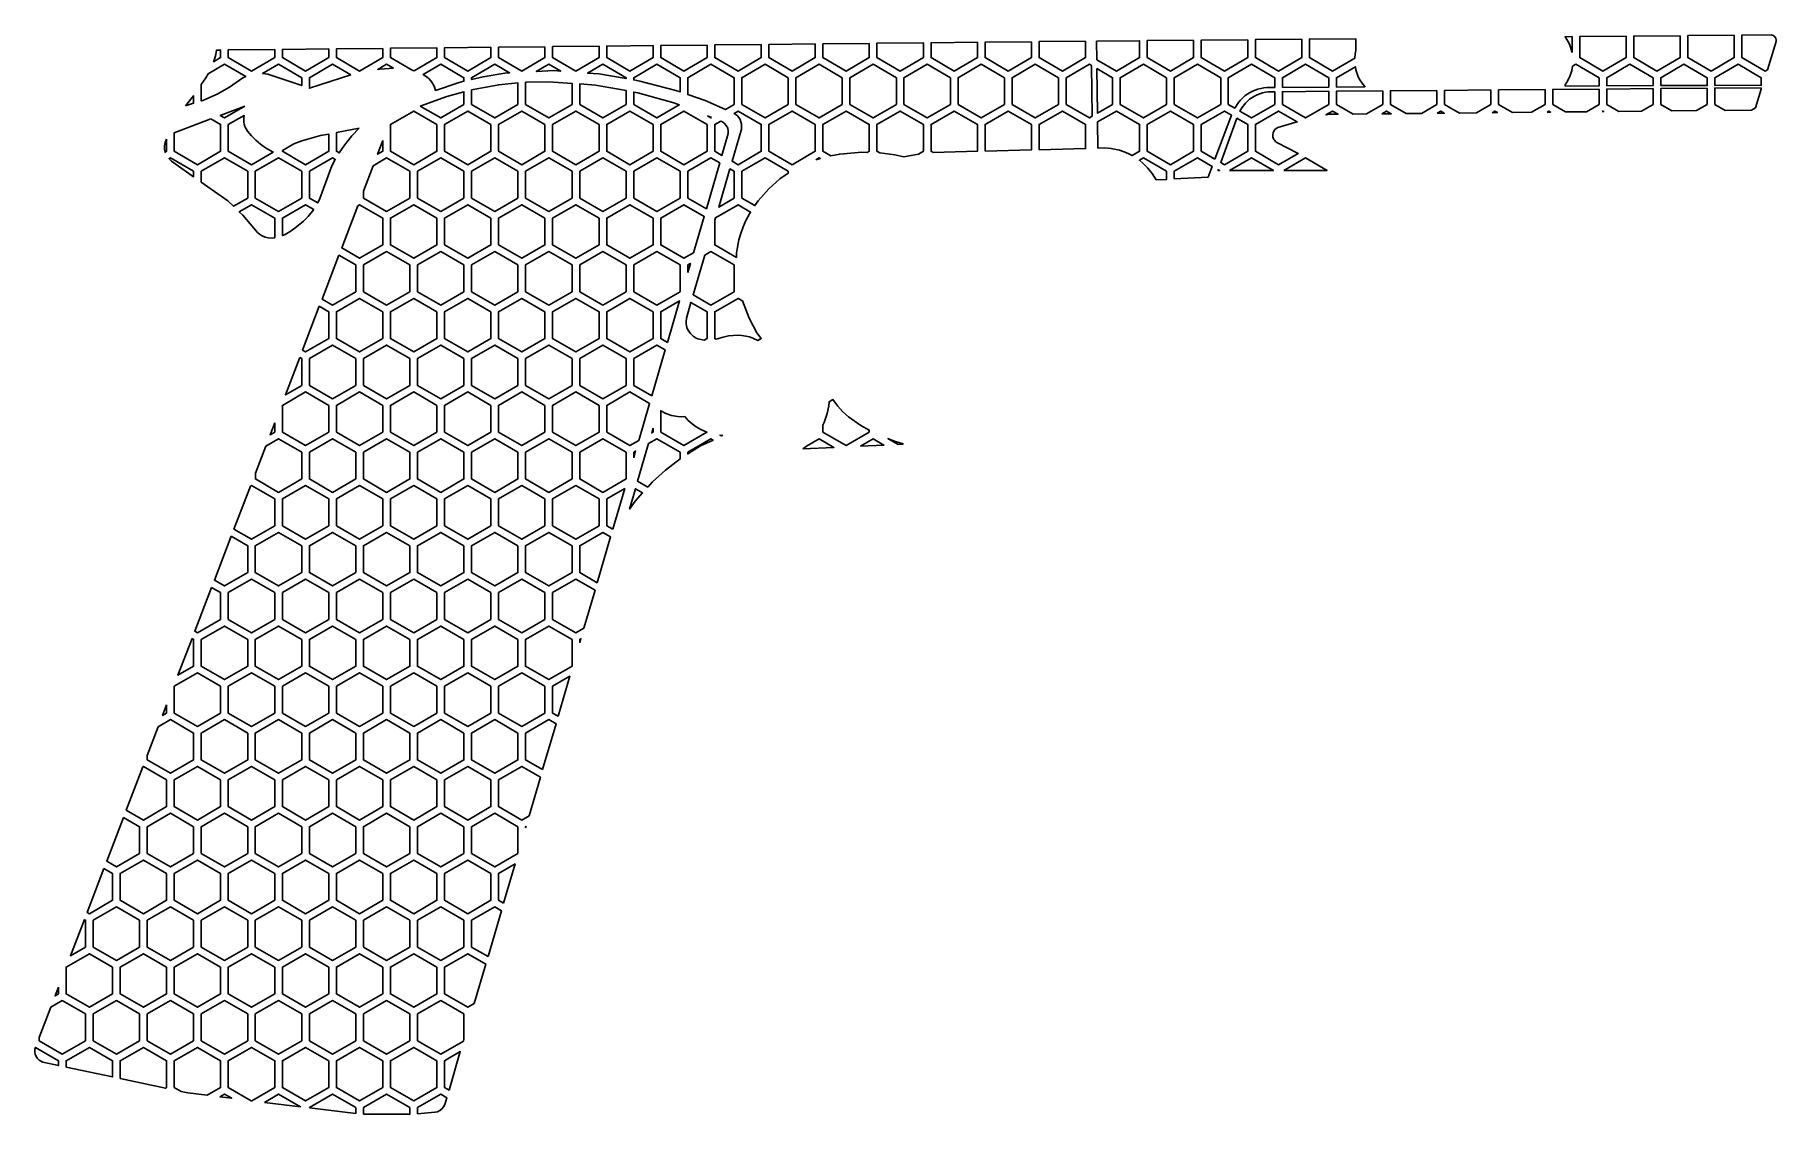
# Model space of a CAD drawing. Header units: millimetres. Extents: x 163 to 277, y -144 to -73.
import ezdxf

# ---------------------------------------------------------------- set-up
doc = ezdxf.new("R2010")
doc.units = ezdxf.units.MM

# ---------------------------------------------------------------- blocks, each defined once
blk = doc.blocks.new('HEX')
blk.add_lwpolyline([(1.516, 0.875), (0, 1.75), (-1.516, 0.875), (-1.516, -0.875), (0, -1.75), (1.516, -0.875)], close=True)

msp = doc.modelspace()

# ---------------------------------------------------------------- linework, layer by layer
for points in [[(228.529, -73.908), (228.529, -74.948), (227.014, -75.823), (225.498, -74.948), (225.498, -73.939), (228.529, -73.908)], [(232.06, -73.871), (232.06, -74.948), (230.545, -75.823), (229.029, -74.948), (229.029, -73.902), (232.06, -73.871)], [(232.777, -73.869), (235.592, -73.842), (235.592, -74.948), (234.076, -75.823), (232.793, -75.082), (232.777, -73.869)], [(239.123, -73.809), (239.123, -74.948), (237.607, -75.823), (236.092, -74.948), (236.092, -73.838), (239.123, -73.809)], [(242.654, -73.776), (242.654, -74.948), (241.138, -75.823), (239.623, -74.948), (239.623, -73.804), (242.654, -73.776)], [(246.185, -73.743), (246.185, -74.948), (244.669, -75.823), (243.154, -74.948), (243.154, -73.771), (246.185, -73.743)], [(249.712, -74.482), (249.675, -74.689), (249.651, -74.986), (248.2, -75.823), (246.685, -74.948), (246.685, -73.738), (249.716, -73.71), (249.712, -74.482)], [(263.84, -74.621), (263.696, -74.127), (263.609, -73.936), (263.387, -73.581), (263.84, -73.577), (263.84, -74.621)], [(267.371, -73.544), (267.371, -74.948), (265.856, -75.823), (264.34, -74.948), (264.34, -73.572), (267.371, -73.544)], [(270.902, -73.512), (270.902, -74.948), (269.387, -75.823), (267.871, -74.948), (267.871, -73.54), (270.902, -73.512)], [(274.433, -73.479), (274.433, -74.948), (272.918, -75.823), (271.402, -74.948), (271.402, -73.507), (274.433, -73.479)], [(276.974, -73.494), (277.074, -73.569), (277.143, -73.673), (277.175, -73.795), (277.171, -73.883), (276.6, -75.736), (276.449, -75.823), (274.933, -74.948), (274.933, -73.475), (276.849, -73.457), (276.974, -73.494)], [(175.17, -75.046), (175.252, -74.745), (175.299, -74.456), (175.563, -74.453), (175.563, -74.948), (175.102, -75.214), (175.17, -75.046)], [(179.094, -74.416), (179.094, -74.948), (177.579, -75.823), (176.063, -74.948), (176.063, -74.448), (179.094, -74.416)], [(182.625, -74.38), (182.625, -74.948), (181.11, -75.823), (179.594, -74.948), (179.594, -74.411), (182.625, -74.38)], [(186.156, -74.344), (186.156, -74.948), (184.641, -75.823), (183.125, -74.948), (183.125, -74.375), (186.156, -74.344)], [(188.07, -75.764), (186.656, -74.948), (186.656, -74.339), (189.687, -74.307), (189.687, -74.948), (188.21, -75.801), (188.07, -75.764)], [(193.218, -74.271), (193.218, -74.948), (191.703, -75.823), (190.187, -74.948), (190.187, -74.302), (193.218, -74.271)], [(196.75, -74.235), (196.75, -74.948), (195.234, -75.823), (193.718, -74.948), (193.718, -74.266), (196.75, -74.235)], [(200.281, -74.198), (200.281, -74.948), (198.765, -75.823), (197.25, -74.948), (197.25, -74.23), (200.281, -74.198)], [(203.812, -74.162), (203.812, -74.948), (202.296, -75.823), (200.781, -74.948), (200.781, -74.193), (203.812, -74.162)], [(207.343, -74.126), (207.343, -74.948), (205.827, -75.823), (204.312, -74.948), (204.312, -74.157), (207.343, -74.126)], [(210.874, -74.089), (210.874, -74.948), (209.358, -75.823), (207.843, -74.948), (207.843, -74.12), (210.874, -74.089)], [(214.405, -74.053), (214.405, -74.948), (212.889, -75.823), (211.374, -74.948), (211.374, -74.084), (214.405, -74.053)], [(217.936, -74.017), (217.936, -74.948), (216.421, -75.823), (214.905, -74.948), (214.905, -74.048), (217.936, -74.017)], [(221.467, -73.98), (221.467, -74.948), (219.952, -75.823), (218.436, -74.948), (218.436, -74.011), (221.467, -73.98)], [(224.998, -73.944), (224.998, -74.948), (223.483, -75.823), (221.967, -74.948), (221.967, -73.975), (224.998, -73.944)], [(177.016, -76.273), (176.135, -76.87), (175.343, -77.323), (174.39, -77.745), (174.297, -77.774), (174.297, -76.709), (174.593, -76.27), (174.737, -76.002), (175.813, -75.381), (177.202, -76.183), (177.016, -76.273)], [(178.65, -76.025), (178.305, -75.981), (179.344, -75.381), (180.86, -76.256), (180.86, -76.775), (178.65, -76.025)], [(184.058, -76.064), (181.36, -76.942), (181.36, -76.256), (182.875, -75.381), (184.058, -76.064)], [(186.853, -75.639), (185.984, -75.69), (185.83, -75.714), (186.406, -75.381), (186.853, -75.639)], [(191.149, -76.565), (189.6, -77.083), (189.517, -76.811), (189.361, -76.541), (189.189, -76.342), (189.079, -76.242), (188.791, -76.043), (189.937, -75.381), (191.453, -76.256), (191.453, -76.492), (191.149, -76.565)], [(194.268, -75.947), (192.709, -76.191), (191.953, -76.372), (191.953, -76.256), (193.468, -75.381), (194.434, -75.939), (194.268, -75.947)], [(197.336, -75.796), (196.182, -75.853), (197, -75.381), (197.774, -75.828), (197.336, -75.796)], [(200.26, -76.008), (199.536, -75.955), (200.531, -75.381), (202.046, -76.256), (202.046, -76.318), (200.26, -76.008)], [(205.295, -77.091), (202.944, -76.475), (202.546, -76.405), (202.546, -76.256), (204.062, -75.381), (205.577, -76.256), (205.577, -77.187), (205.295, -77.091)], [(207.219, -77.75), (206.077, -77.359), (206.077, -76.256), (207.593, -75.381), (209.108, -76.256), (209.108, -78.006), (208.535, -78.337), (207.219, -77.75)], [(232.499, -78.772), (232.31, -78.881), (230.795, -78.006), (230.795, -76.256), (232.31, -75.381), (232.443, -75.457), (232.499, -78.772)], [(232.801, -75.664), (233.826, -76.256), (233.826, -78.006), (232.841, -78.574), (232.801, -75.664)], [(243.898, -76.896), (243.699, -76.918), (243.316, -77.003), (242.957, -77.143), (242.625, -77.335), (242.47, -77.45), (242.184, -77.72), (242.054, -77.874), (241.806, -78.247), (241.388, -78.006), (241.388, -76.256), (242.904, -75.381), (244.419, -76.256), (244.419, -76.894), (243.898, -76.896)], [(244.919, -76.891), (244.919, -76.256), (246.435, -75.381), (247.95, -76.256), (247.95, -76.874), (244.919, -76.891)], [(249.723, -75.737), (249.852, -76.135), (249.94, -76.324), (250.164, -76.675), (250.299, -76.834), (250.299, -76.861), (248.45, -76.871), (248.45, -76.256), (249.685, -75.543), (249.723, -75.737)], [(263.387, -76.803), (263.387, -76.732), (263.506, -76.56), (263.696, -76.188), (263.822, -75.787), (263.87, -75.508), (264.09, -75.381), (265.606, -76.256), (265.606, -76.793), (263.387, -76.803)], [(266.106, -76.791), (266.106, -76.256), (267.621, -75.381), (269.137, -76.256), (269.137, -76.778), (266.106, -76.791)], [(269.637, -76.776), (269.637, -76.256), (271.152, -75.381), (272.668, -76.256), (272.668, -76.762), (269.637, -76.776)], [(273.168, -76.76), (273.168, -76.256), (274.683, -75.381), (276.199, -76.256), (276.199, -76.747), (273.168, -76.76)], [(188.604, -78.111), (190.33, -77.477), (191.453, -77.177), (191.453, -78.006), (189.937, -78.881), (188.604, -78.111)], [(191.953, -77.043), (193.725, -76.721), (194.984, -76.598), (194.984, -78.006), (193.468, -78.881), (191.953, -78.006), (191.953, -77.043)], [(197, -76.521), (198.515, -76.629), (198.515, -78.006), (197, -78.881), (195.484, -78.006), (195.484, -76.557), (197, -76.521)], [(200.06, -76.74), (202.046, -77.104), (202.046, -78.006), (200.531, -78.881), (199.015, -78.006), (199.015, -76.665), (200.06, -76.74)], [(202.811, -77.244), (205.159, -77.896), (205.523, -78.037), (204.062, -78.881), (202.546, -78.006), (202.546, -77.196), (202.811, -77.244)], [(242.263, -78.23), (242.501, -77.926), (242.779, -77.667), (243.092, -77.459), (243.262, -77.374), (243.626, -77.248), (243.82, -77.207), (244.021, -77.181), (244.419, -77.178), (244.419, -78.006), (242.904, -78.881), (242.138, -78.439), (242.263, -78.23)], [(247.95, -77.148), (247.95, -78.006), (246.435, -78.881), (244.919, -78.006), (244.919, -77.174), (247.95, -77.148)], [(251.481, -77.119), (251.481, -78.006), (250.407, -78.626), (249.539, -78.635), (248.45, -78.006), (248.45, -77.144), (251.481, -77.119)], [(255.012, -77.09), (255.012, -78.006), (254.001, -78.59), (253.01, -78.6), (251.981, -78.006), (251.981, -77.115), (255.012, -77.09)], [(258.544, -77.06), (258.544, -78.006), (257.595, -78.554), (256.481, -78.565), (255.512, -78.006), (255.512, -77.085), (258.544, -77.06)], [(262.075, -77.031), (262.075, -78.006), (261.188, -78.518), (259.951, -78.53), (259.044, -78.006), (259.044, -77.056), (262.075, -77.031)], [(265.606, -77.001), (265.606, -78.006), (264.782, -78.481), (263.422, -78.495), (262.575, -78.006), (262.575, -77.027), (265.606, -77.001)], [(269.137, -76.972), (269.137, -78.006), (268.376, -78.445), (266.893, -78.46), (266.106, -78.006), (266.106, -76.997), (269.137, -76.972)], [(272.668, -76.942), (272.668, -78.006), (271.969, -78.409), (270.363, -78.425), (269.637, -78.006), (269.637, -76.968), (272.668, -76.942)], [(276.199, -76.913), (276.199, -77.016), (275.827, -78.221), (275.563, -78.373), (273.834, -78.39), (273.168, -78.006), (273.168, -76.938), (276.199, -76.913)], [(173.268, -78.092), (173.797, -77.433), (173.797, -77.928), (173.268, -78.092)], [(177.151, -78.109), (175.813, -78.881), (175.535, -78.72), (177.151, -78.109)], [(209.577, -79.614), (209.595, -79.45), (209.586, -79.29), (209.55, -79.134), (209.489, -78.987), (209.404, -78.852), (209.297, -78.732), (209.099, -78.588), (209.358, -78.439), (210.874, -79.314), (210.874, -81.064), (209.358, -81.939), (208.966, -81.713), (209.577, -79.614)], [(217.456, -81.127), (216.009, -81.243), (215.414, -81.358), (214.905, -81.064), (214.905, -79.314), (216.421, -78.439), (217.936, -79.314), (217.936, -81.064), (217.803, -81.141), (217.456, -81.127)], [(219.608, -81.302), (218.628, -81.175), (218.436, -81.064), (218.436, -79.314), (219.952, -78.439), (221.467, -79.314), (221.467, -81.064), (221.151, -81.246), (220.182, -81.426), (219.608, -81.302)], [(222.096, -81.138), (221.967, -81.064), (221.967, -79.314), (223.483, -78.439), (224.998, -79.314), (224.998, -81.064), (222.096, -81.138)], [(225.498, -81.052), (225.498, -79.314), (227.014, -78.439), (228.529, -79.314), (228.529, -80.976), (225.498, -81.052)], [(229.029, -80.963), (229.029, -79.314), (230.545, -78.439), (232.06, -79.314), (232.06, -80.886), (229.029, -80.963)], [(234.888, -81.228), (234.576, -81.098), (234.275, -81), (233.725, -80.883), (233.279, -80.843), (232.873, -80.854), (232.849, -79.147), (234.076, -78.439), (235.592, -79.314), (235.592, -81.064), (235.107, -81.344), (234.888, -81.228)], [(240.507, -81.574), (239.623, -81.064), (239.623, -79.314), (241.138, -78.439), (241.59, -78.7), (240.507, -81.574)], [(244.627, -79.51), (244.517, -79.57), (244.425, -79.652), (244.354, -79.752), (244.306, -79.866), (244.286, -79.991), (244.3, -80.144), (244.354, -80.284), (244.395, -80.347), (244.501, -80.455), (244.566, -80.497), (245.95, -81.199), (244.669, -81.939), (243.154, -81.064), (243.154, -79.314), (244.669, -78.439), (245.885, -79.141), (244.627, -79.51)], [(248.008, -78.65), (247.761, -78.693), (248.2, -78.439), (248.557, -78.645), (248.008, -78.65)], [(251.425, -78.616), (251.731, -78.439), (252.027, -78.61), (251.425, -78.616)], [(255.019, -78.58), (255.262, -78.439), (255.498, -78.575), (255.019, -78.58)], [(258.612, -78.543), (258.794, -78.439), (258.969, -78.54), (258.612, -78.543)], [(262.206, -78.507), (262.325, -78.439), (262.439, -78.505), (262.206, -78.507)], [(265.8, -78.471), (265.856, -78.439), (265.91, -78.47), (265.8, -78.471)], [(174.931, -78.949), (175.563, -79.314), (175.563, -81.064), (174.047, -81.939), (172.532, -81.064), (172.532, -79.858), (174.931, -78.949)], [(177.07, -78.88), (177.067, -79.165), (177.096, -79.303), (177.151, -79.446), (177.325, -79.745), (177.568, -80.047), (177.858, -80.338), (178.173, -80.606), (178.49, -80.838), (178.787, -81.018), (179, -81.118), (177.579, -81.939), (176.063, -81.064), (176.063, -79.314), (177.088, -78.722), (177.07, -78.88)], [(184.608, -79.561), (184.131, -80.05), (183.651, -80.657), (183.309, -81.17), (183.125, -81.064), (183.125, -79.843), (184.608, -79.561)], [(207.636, -78.856), (207.593, -78.881), (207.372, -78.753), (207.636, -78.856)], [(208.453, -79.217), (208.591, -79.37), (208.683, -79.553), (208.725, -79.754), (208.723, -79.894), (208.312, -81.335), (207.843, -81.064), (207.843, -79.314), (208.235, -79.087), (208.338, -79.135), (208.453, -79.217)], [(241.946, -78.905), (242.654, -79.314), (242.654, -81.064), (241.138, -81.939), (240.894, -81.798), (241.946, -78.905)], [(172.032, -80.272), (172.032, -81.064), (171.928, -81.124), (171.887, -80.943), (171.887, -80.698), (171.933, -80.49), (172.032, -80.272)], [(179.599, -81.017), (180.344, -80.585), (180.871, -80.373), (182.08, -80.041), (182.625, -79.938), (182.625, -81.064), (181.11, -81.939), (179.594, -81.064), (179.599, -81.017)], [(186.156, -80.361), (186.156, -81.064), (185.811, -81.263), (186.156, -80.361)], [(172.358, -81.708), (172.191, -81.549), (172.282, -81.497), (173.797, -82.372), (173.797, -82.723), (172.358, -81.708)], [(176.03, -84.297), (174.297, -83.075), (174.297, -82.372), (175.813, -81.497), (177.329, -82.372), (177.329, -84.122), (176.405, -84.655), (176.03, -84.297)], [(182.821, -82.016), (182.045, -84.154), (181.904, -84.436), (181.36, -84.122), (181.36, -82.372), (182.875, -81.497), (183.053, -81.599), (182.821, -82.016)], [(185.527, -82.005), (186.406, -81.497), (187.922, -82.372), (187.922, -84.122), (186.406, -84.997), (184.891, -84.122), (184.891, -83.665), (185.527, -82.005)], [(207.293, -84.824), (206.077, -84.122), (206.077, -82.372), (207.593, -81.497), (208.168, -81.829), (207.293, -84.824)], [(212.1, -82.87), (211.367, -83.516), (210.679, -84.297), (210.464, -84.616), (209.608, -84.122), (209.608, -82.372), (211.124, -81.497), (212.639, -82.372), (212.639, -82.5), (212.1, -82.87)], [(214.446, -81.618), (214.655, -81.497), (214.726, -81.538), (214.446, -81.618)], [(236.68, -82.937), (236.417, -82.52), (236.133, -82.162), (235.832, -81.858), (235.577, -81.65), (235.842, -81.497), (237.357, -82.372), (237.357, -82.901), (236.68, -82.937)], [(240.061, -82.757), (237.857, -82.875), (237.857, -82.372), (239.373, -81.497), (240.328, -82.049), (240.061, -82.757)], [(241.467, -82.326), (242.904, -81.497), (244.328, -82.319), (241.467, -82.326)], [(245.014, -82.317), (246.435, -81.497), (247.843, -82.31), (245.014, -82.317)], [(208.823, -82.207), (209.108, -82.372), (209.108, -84.122), (208.095, -84.707), (208.823, -82.207)], [(240.701, -82.328), (240.72, -82.275), (240.812, -82.328), (240.701, -82.328)], [(178.962, -86.733), (178.657, -86.724), (178.46, -86.676), (178.223, -86.563), (178.095, -86.473), (177.977, -86.369), (177.009, -85.231), (176.782, -85.015), (177.579, -84.555), (179.094, -85.43), (179.094, -86.714), (178.962, -86.733)], [(181.643, -84.863), (181.279, -85.32), (180.983, -85.624), (180.418, -86.093), (180.112, -86.297), (179.768, -86.49), (179.594, -86.569), (179.594, -85.43), (181.11, -84.555), (181.643, -84.863)], [(184.524, -84.622), (184.641, -84.555), (186.156, -85.43), (186.156, -87.18), (184.641, -88.055), (183.468, -87.378), (184.524, -84.622)], [(206.456, -87.692), (205.827, -88.055), (204.312, -87.18), (204.312, -85.43), (205.827, -84.555), (207.149, -85.318), (206.456, -87.692)], [(210.103, -85.152), (209.877, -85.58), (209.688, -86.007), (209.535, -86.433), (209.415, -86.857), (209.268, -87.691), (209.254, -87.995), (207.843, -87.18), (207.843, -85.575), (207.894, -85.401), (209.358, -84.555), (210.184, -85.032), (210.103, -85.152)], [(183.287, -87.851), (184.391, -88.488), (184.391, -90.238), (182.875, -91.113), (182.189, -90.717), (183.287, -87.851)], [(206.077, -88.989), (206.077, -88.488), (206.253, -88.386), (206.077, -88.989)], [(207.181, -87.851), (207.593, -87.613), (209.108, -88.488), (209.108, -90.238), (207.593, -91.113), (206.428, -90.44), (207.181, -87.851)], [(204.746, -93.547), (204.312, -93.296), (204.312, -91.546), (205.537, -90.839), (204.746, -93.547)], [(207.141, -93.412), (206.741, -93.32), (206.628, -93.27), (206.425, -93.14), (206.254, -92.975), (206.181, -92.882), (206.066, -92.677), (206.023, -92.566), (205.972, -92.335), (205.963, -92.215), (205.983, -91.971), (206.284, -90.935), (207.343, -91.546), (207.343, -93.296), (207.141, -93.412)], [(210.084, -91.96), (210.596, -92.916), (210.861, -93.303), (210.662, -93.418), (210.32, -93.267), (210.105, -93.196), (209.87, -93.139), (209.613, -93.099), (209.337, -93.08), (209.042, -93.088), (208.729, -93.125), (208.398, -93.198), (207.929, -93.346), (207.843, -93.296), (207.843, -91.546), (209.358, -90.671), (209.643, -90.836), (210.084, -91.96)], [(182.008, -91.19), (182.625, -91.546), (182.625, -93.296), (181.11, -94.171), (180.91, -94.056), (182.008, -91.19)], [(203.727, -97.036), (202.546, -96.354), (202.546, -94.604), (204.062, -93.729), (204.602, -94.041), (203.727, -97.036)], [(180.729, -94.528), (180.86, -94.604), (180.86, -96.354), (179.794, -96.969), (180.729, -94.528)], [(202.875, -99.953), (202.296, -100.287), (200.781, -99.412), (200.781, -97.662), (202.296, -96.787), (203.583, -97.53), (202.875, -99.953)], [(214.989, -98.778), (215.183, -98.202), (215.287, -97.689), (215.313, -97.426), (215.555, -97.287), (215.874, -97.715), (216.212, -98.075), (216.582, -98.404), (217.38, -98.972), (217.936, -99.281), (217.936, -99.412), (216.421, -100.287), (214.905, -99.412), (214.905, -98.957), (214.989, -98.778)], [(179.094, -98.795), (179.094, -99.412), (178.791, -99.587), (179.094, -98.795)], [(206.923, -99.248), (207.328, -99.421), (205.827, -100.287), (204.312, -99.412), (204.312, -98.009), (204.642, -98.198), (205.007, -98.327), (205.416, -98.395), (205.636, -98.404), (205.882, -98.39), (206.105, -98.641), (206.353, -98.87), (206.625, -99.073), (206.923, -99.248)], [(178.507, -100.328), (179.344, -99.845), (180.86, -100.72), (180.86, -102.47), (179.344, -103.345), (177.829, -102.47), (177.829, -102.099), (178.507, -100.328)], [(204.625, -101.885), (203.773, -102.66), (203.467, -103.002), (202.803, -102.618), (203.519, -100.159), (204.062, -99.845), (205.577, -100.72), (205.577, -101.158), (204.625, -101.885)], [(203.812, -99.152), (203.812, -99.412), (203.721, -99.465), (203.812, -99.152)], [(206.917, -100.313), (206.077, -100.834), (206.077, -100.72), (207.593, -99.845), (207.731, -99.925), (206.917, -100.313)], [(208.362, -99.624), (208.278, -99.663), (208.177, -99.605), (208.362, -99.624)], [(213.599, -100.498), (213.824, -100.325), (214.655, -99.845), (215.624, -100.404), (213.599, -100.498)], [(217.357, -100.324), (218.186, -99.845), (218.892, -100.253), (217.357, -100.324)], [(219.59, -100.008), (220.139, -100.179), (220.109, -100.196), (219.818, -100.21), (219.151, -99.825), (219.59, -100.008)], [(202.546, -101.08), (202.546, -100.72), (202.673, -100.647), (202.546, -101.08)], [(177.504, -102.946), (177.579, -102.903), (179.094, -103.778), (179.094, -105.528), (177.579, -106.403), (176.433, -105.742), (177.504, -102.946)], [(201.18, -105.758), (200.781, -105.528), (200.781, -103.778), (201.956, -103.099), (201.18, -105.758)], [(202.646, -103.92), (202.274, -104.435), (202.659, -103.112), (203.126, -103.382), (202.646, -103.92)], [(176.252, -106.214), (177.329, -106.836), (177.329, -108.586), (175.813, -109.461), (175.154, -109.08), (176.252, -106.214)], [(200.161, -109.248), (199.015, -108.586), (199.015, -106.836), (200.531, -105.961), (201.036, -106.253), (200.161, -109.248)], [(199.295, -112.213), (198.765, -112.519), (197.25, -111.644), (197.25, -109.894), (198.765, -109.019), (200.017, -109.742), (199.295, -112.213)], [(174.973, -109.553), (175.563, -109.894), (175.563, -111.644), (174.047, -112.519), (173.875, -112.419), (174.973, -109.553)], [(173.693, -112.892), (173.797, -112.952), (173.797, -114.702), (172.774, -115.293), (173.693, -112.892)], [(199.015, -113.171), (199.015, -112.952), (199.092, -112.908), (199.015, -113.171)], [(197.614, -117.97), (197.25, -117.76), (197.25, -116.01), (198.376, -115.36), (197.614, -117.97)], [(171.487, -118.652), (172.282, -118.193), (173.797, -119.068), (173.797, -120.818), (172.282, -121.693), (170.766, -120.818), (170.766, -120.532), (171.487, -118.652)], [(172.032, -117.229), (172.032, -117.76), (171.771, -117.911), (172.032, -117.229)], [(196.595, -121.459), (195.484, -120.818), (195.484, -119.068), (197, -118.193), (197.469, -118.464), (196.595, -121.459)], [(170.484, -121.27), (170.516, -121.251), (172.032, -122.126), (172.032, -123.876), (170.516, -124.751), (169.398, -124.105), (170.484, -121.27)], [(195.714, -124.474), (195.234, -124.751), (193.718, -123.876), (193.718, -122.126), (195.234, -121.251), (196.45, -121.953), (195.714, -124.474)], [(169.216, -124.578), (170.266, -125.184), (170.266, -126.934), (168.751, -127.809), (168.118, -127.444), (169.216, -124.578)], [(195.484, -125.263), (195.484, -125.184), (195.512, -125.168), (195.484, -125.263)], [(167.937, -127.917), (168.501, -128.242), (168.501, -129.992), (166.985, -130.867), (166.839, -130.783), (167.937, -127.917)], [(194.047, -130.182), (193.718, -129.992), (193.718, -128.242), (194.795, -127.62), (194.047, -130.182)], [(193.028, -133.671), (191.953, -133.05), (191.953, -131.3), (193.468, -130.425), (193.903, -130.676), (193.028, -133.671)], [(166.658, -131.256), (166.735, -131.3), (166.735, -133.05), (165.754, -133.617), (166.658, -131.256)], [(192.134, -136.734), (191.703, -136.983), (190.187, -136.108), (190.187, -134.358), (191.703, -133.483), (192.884, -134.165), (192.134, -136.734)], [(164.97, -135.663), (164.97, -136.108), (164.751, -136.235), (164.97, -135.663)], [(164.467, -136.976), (165.22, -136.541), (166.735, -137.416), (166.735, -139.166), (165.22, -140.041), (163.704, -139.166), (163.704, -138.966), (164.467, -136.976)], [(191.418, -139.186), (189.937, -140.041), (188.422, -139.166), (188.422, -137.416), (189.937, -136.541), (191.453, -137.416), (191.453, -139.066), (191.418, -139.186)], [(163.937, -140.569), (163.717, -140.447), (163.601, -140.332), (163.512, -140.197), (163.452, -140.046), (163.424, -139.885), (163.431, -139.718), (163.46, -139.603), (164.97, -140.474), (164.97, -140.788), (163.937, -140.569)], [(165.47, -140.894), (165.47, -140.474), (166.985, -139.599), (168.501, -140.474), (168.501, -141.536), (165.47, -140.894)], [(169.001, -141.642), (169.001, -140.474), (170.516, -139.599), (172.032, -140.474), (172.032, -142.224), (171.955, -142.268), (169.001, -141.642)], [(173.413, -142.577), (172.987, -142.487), (172.532, -142.224), (172.532, -140.474), (174.047, -139.599), (175.563, -140.474), (175.563, -142.224), (174.681, -142.733), (173.413, -142.577)], [(177.557, -143.086), (176.063, -142.224), (176.063, -140.474), (177.579, -139.599), (179.094, -140.474), (179.094, -142.224), (177.593, -143.091), (177.557, -143.086)], [(190.481, -142.394), (190.187, -142.224), (190.187, -140.474), (191.215, -139.881), (190.481, -142.394)], [(175.506, -142.834), (175.813, -142.657), (176.286, -142.93), (175.506, -142.834)], [(178.417, -143.192), (179.344, -142.657), (180.772, -143.482), (178.417, -143.192)], [(181.36, -143.554), (181.36, -143.532), (182.875, -142.657), (184.391, -143.532), (184.391, -143.926), (181.36, -143.554)], [(184.891, -143.957), (184.891, -143.532), (186.406, -142.657), (187.922, -143.532), (187.922, -143.965), (184.891, -143.957)], [(190.206, -143.336), (190.127, -143.491), (190.017, -143.623), (189.883, -143.728), (189.727, -143.802), (189.555, -143.842), (188.422, -143.934), (188.422, -143.532), (189.937, -142.657), (190.337, -142.888), (190.206, -143.336)]]:
    msp.add_lwpolyline(points, close=True)

# ---------------------------------------------------------------- block references
for p in [(211.124, -77.131), (214.655, -77.131), (218.186, -77.131), (221.717, -77.131), (225.248, -77.131), (228.779, -77.131), (235.842, -77.131), (239.373, -77.131), (188.172, -80.189), (191.703, -80.189), (195.234, -80.189), (198.765, -80.189), (202.296, -80.189), (205.827, -80.189), (212.889, -80.189), (237.607, -80.189), (179.344, -83.247), (189.937, -83.247), (193.468, -83.247), (197, -83.247), (200.531, -83.247), (204.062, -83.247), (188.172, -86.305), (191.703, -86.305), (195.234, -86.305), (198.765, -86.305), (202.296, -86.305), (186.406, -89.363), (189.937, -89.363), (193.468, -89.363), (197, -89.363), (200.531, -89.363), (204.062, -89.363), (184.641, -92.421), (188.172, -92.421), (191.703, -92.421), (195.234, -92.421), (198.765, -92.421), (202.296, -92.421), (182.875, -95.479), (186.406, -95.479), (189.937, -95.479), (193.468, -95.479), (197, -95.479), (200.531, -95.479), (181.11, -98.537), (184.641, -98.537), (188.172, -98.537), (191.703, -98.537), (195.234, -98.537), (198.765, -98.537), (182.875, -101.595), (186.406, -101.595), (189.937, -101.595), (193.468, -101.595), (197, -101.595), (200.531, -101.595), (181.11, -104.653), (184.641, -104.653), (188.172, -104.653), (191.703, -104.653), (195.234, -104.653), (198.765, -104.653), (179.344, -107.711), (182.875, -107.711), (186.406, -107.711), (189.937, -107.711), (193.468, -107.711), (197, -107.711), (177.579, -110.769), (181.11, -110.769), (184.641, -110.769), (188.172, -110.769), (191.703, -110.769), (195.234, -110.769), (175.813, -113.827), (179.344, -113.827), (182.875, -113.827), (186.406, -113.827), (189.937, -113.827), (193.468, -113.827), (197, -113.827), (174.047, -116.885), (177.579, -116.885), (181.11, -116.885), (184.641, -116.885), (188.172, -116.885), (191.703, -116.885), (195.234, -116.885), (175.813, -119.943), (179.344, -119.943), (182.875, -119.943), (186.406, -119.943), (189.937, -119.943), (193.468, -119.943), (174.047, -123.001), (177.579, -123.001), (181.11, -123.001), (184.641, -123.001), (188.172, -123.001), (191.703, -123.001), (172.282, -126.059), (175.813, -126.059), (179.344, -126.059), (182.875, -126.059), (186.406, -126.059), (189.937, -126.059), (193.468, -126.059), (170.516, -129.117), (174.047, -129.117), (177.579, -129.117), (181.11, -129.117), (184.641, -129.117), (188.172, -129.117), (191.703, -129.117), (168.751, -132.175), (172.282, -132.175), (175.813, -132.175), (179.344, -132.175), (182.875, -132.175), (186.406, -132.175), (189.937, -132.175), (166.985, -135.233), (170.516, -135.233), (174.047, -135.233), (177.579, -135.233), (181.11, -135.233), (184.641, -135.233), (188.172, -135.233), (168.751, -138.291), (172.282, -138.291), (175.813, -138.291), (179.344, -138.291), (182.875, -138.291), (186.406, -138.291), (181.11, -141.349), (184.641, -141.349), (188.172, -141.349)]:
    msp.add_blockref('HEX', p)

doc.saveas('drawing.dxf')
